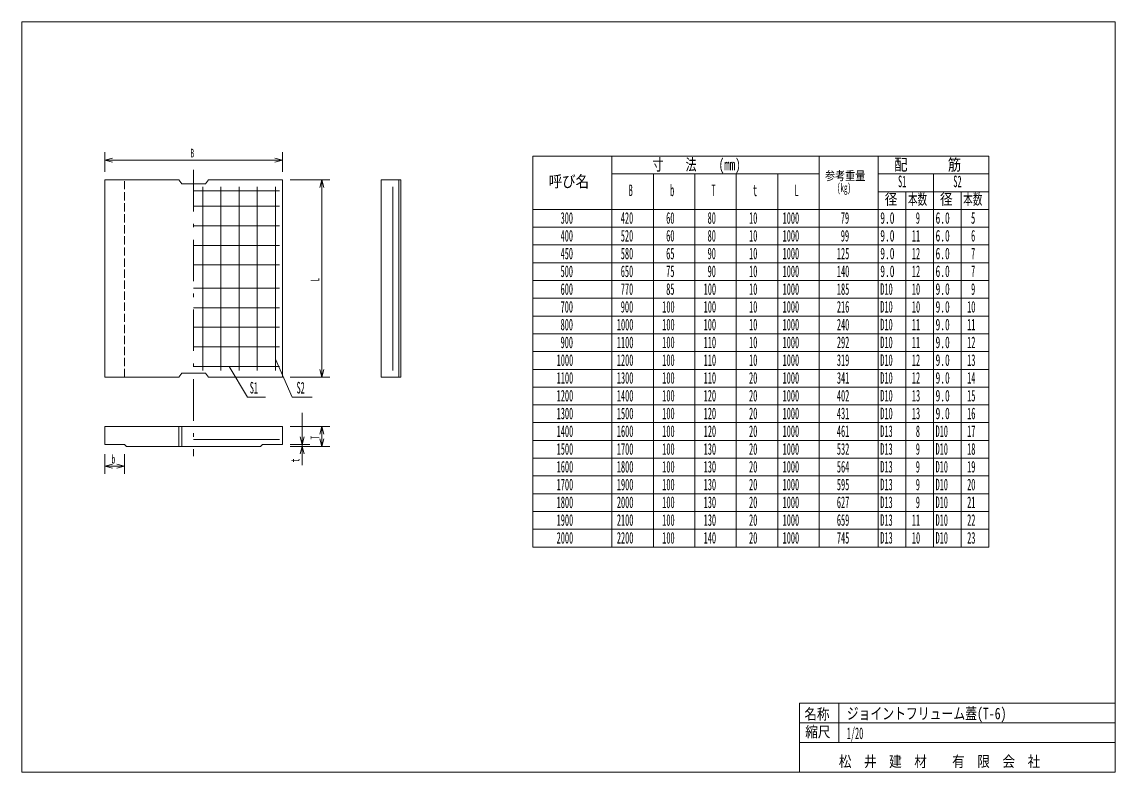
# Model space of a CAD drawing. Units: millimetres, scale not verified. Extents: x 74 to 5614, y 79 to 3879.
import ezdxf
from ezdxf.enums import TextEntityAlignment as Align

# ---------------------------------------------------------------- set-up
doc = ezdxf.new("R2010")
doc.units = ezdxf.units.MM
doc.header["$LTSCALE"] = 7
doc.linetypes.add('USER1', pattern=[8, 6, -2])
doc.linetypes.add('USER2', pattern=[50.5, 30, -9, 2.5, -9])
doc.layers.add('1', color=7, linetype='Continuous', lineweight=18)
doc.styles.add('ＭＳ ゴシック', font='')
doc.styles.get('ＭＳ ゴシック').set_extended_font_data('MS Gothic')

msp = doc.modelspace()

# ---------------------------------------------------------------- linework, layer by layer
at = {"layer": '1'}
for p, q in [((73.5, 3879), (5613.5, 3879)), ((73.5, 79), (73.5, 3879)), ((5613.5, 3879), (5613.5, 79)), ((493.5, 3219), (493.5, 3119)), ((1393.5, 3219), (1393.5, 3119)), ((493.5, 3179), (532.137, 3189.353)), ((493.5, 3179), (1393.5, 3179)), ((493.5, 3179), (532.137, 3168.647)), ((1393.5, 3179), (1354.863, 3189.353)), ((1393.5, 3179), (1354.863, 3168.647)), ((2713.5, 3199), (2663.5, 3199)), ((2663.5, 3199), (2663.5, 2389)), ((2713.5, 3199), (3483.5, 3199)), ((3063.5, 3199), (3063.5, 2389)), ((3553.5, 3199), (3483.5, 3199)), ((3553.5, 3199), (3693.5, 3199)), ((3693.5, 3199), (3903.5, 3199)), ((3903.5, 3199), (4973.5, 3199)), ((4113.5, 3199), (4113.5, 2839)), ((4413.5, 3199), (4413.5, 2839)), ((4973.5, 3199), (4973.5, 2029)), ((3063.5, 3109), (3203.5, 3109)), ((3273.5, 3109), (3063.5, 3109)), ((3273.5, 3109), (3378.5, 3109)), ((3273.5, 3109), (3273.5, 2389)), ((3343.5, 3109), (3483.5, 3109)), ((3553.5, 3109), (3483.5, 3109)), ((3483.5, 3109), (3483.5, 2389)), ((3553.5, 3109), (3693.5, 3109)), ((3903.5, 3109), (3693.5, 3109)), ((3693.5, 3109), (3693.5, 2029)), ((3693.5, 3109), (3693.5, 2029)), ((3763.5, 3109), (3903.5, 3109)), ((3903.5, 2029), (3903.5, 3109)), ((3903.5, 3109), (4113.5, 3109)), ((3903.5, 3109), (3903.5, 2029)), ((4413.5, 3109), (4973.5, 3109)), ((4693.5, 3109), (4693.5, 3019)), ((493.5, 3079), (493.5, 2079)), ((493.5, 3079), (868.5, 3079)), ((868.5, 3079), (883.5, 3059)), ((883.5, 3059), (1003.5, 3059)), ((1003.5, 3059), (1018.5, 3079)), ((1018.5, 3079), (1393.5, 3079)), ((1393.5, 2079), (1393.5, 3079)), ((1633.5, 3079), (1433.5, 3079)), ((1593.5, 3079), (1583.147, 3040.363)), ((1593.5, 3079), (1593.5, 2079)), ((1593.5, 3079), (1603.853, 3040.363)), ((1973.5, 3079), (1893.5, 3079)), ((1893.5, 3079), (1893.5, 2079)), ((1973.5, 3079), (1993.5, 3079)), ((1983.5, 2079), (1983.5, 3079)), ((1993.5, 3079), (1993.5, 2079)), ((943.5, 3024), (1378.5, 3024)), ((990.5, 3044), (990.5, 2114)), ((1082.5, 3044), (1082.5, 2114)), ((1174.5, 3044), (1174.5, 2114)), ((1266.5, 3044), (1266.5, 2114)), ((1358.5, 3044), (1358.5, 2114)), ((1953.5, 3044), (1953.5, 2114)), ((4413.5, 3019), (4483.5, 3019)), ((4483.5, 3019), (4973.5, 3019)), ((4553.5, 3019), (4553.5, 2839)), ((4693.5, 3019), (4693.5, 2839)), ((4833.5, 3019), (4833.5, 2839)), ((943.5, 2945), (1378.5, 2945)), ((2713.5, 2929), (2663.5, 2929)), ((2713.5, 2929), (3203.5, 2929)), ((3063.5, 2929), (3273.5, 2929)), ((3273.5, 2929), (3378.5, 2929)), ((3343.5, 2929), (3483.5, 2929)), ((3553.5, 2929), (3483.5, 2929)), ((3553.5, 2929), (3693.5, 2929)), ((3903.5, 2929), (3693.5, 2929)), ((3763.5, 2929), (3903.5, 2929)), ((3903.5, 2929), (4113.5, 2929)), ((4113.5, 2929), (4413.5, 2929)), ((4413.5, 2929), (4973.5, 2929)), ((943.5, 2846), (1378.5, 2846)), ((2663.5, 2839), (4973.5, 2839)), ((4113.5, 2839), (4113.5, 2389)), ((4413.5, 2839), (4413.5, 2389)), ((4553.5, 2839), (4553.5, 2389)), ((4693.5, 2839), (4693.5, 2389)), ((4833.5, 2839), (4833.5, 2389)), ((943.5, 2747), (1378.5, 2747)), ((2663.5, 2749), (4973.5, 2749)), ((943.5, 2648), (1378.5, 2648)), ((2663.5, 2659), (4973.5, 2659)), ((2663.5, 2569), (4973.5, 2569)), ((943.5, 2530), (1378.5, 2530)), ((2663.5, 2479), (4973.5, 2479)), ((943.5, 2431), (1378.5, 2431)), ((2663.5, 2389), (2663.5, 2209)), ((2663.5, 2389), (4973.5, 2389)), ((3063.5, 2389), (3063.5, 2209)), ((3273.5, 2389), (3273.5, 2209)), ((3483.5, 2209), (3483.5, 2389)), ((4113.5, 2389), (4113.5, 2209)), ((4413.5, 2209), (4413.5, 2389)), ((4553.5, 2209), (4553.5, 2389)), ((4693.5, 2389), (4693.5, 2029)), ((4833.5, 2209), (4833.5, 2389)), ((943.5, 2332), (1378.5, 2332)), ((2663.5, 2299), (4973.5, 2299)), ((4693.5, 2209), (4693.5, 2299)), ((943.5, 2233), (1378.5, 2233)), ((1358.5, 2170.726), (1443.5, 1979)), ((2663.5, 2209), (2663.5, 2029)), ((2663.5, 2209), (4973.5, 2209)), ((3063.5, 2209), (3063.5, 2029)), ((3273.5, 2209), (3273.5, 2029)), ((3483.5, 2209), (3483.5, 2029)), ((4113.5, 2209), (4113.5, 2029)), ((4413.5, 2209), (4413.5, 2029)), ((4553.5, 2209), (4553.5, 2029)), ((4693.5, 2209), (4693.5, 2029)), ((4833.5, 2209), (4833.5, 2029)), ((943.5, 2134), (1378.5, 2134)), ((1123.5, 2134), (1216.035, 1979)), ((1593.5, 2079), (1583.147, 2117.637)), ((1593.5, 2079), (1603.853, 2117.637)), ((2663.5, 2119), (4973.5, 2119)), ((868.5, 2079), (493.5, 2079)), ((883.5, 2099), (868.5, 2079)), ((1003.5, 2099), (883.5, 2099)), ((1018.5, 2079), (1003.5, 2099)), ((1393.5, 2079), (1018.5, 2079)), ((1633.5, 2079), (1433.5, 2079)), ((1893.5, 2079), (1973.5, 2079)), ((1993.5, 2079), (1973.5, 2079)), ((2663.5, 2029), (2663.5, 1219)), ((2663.5, 2029), (4973.5, 2029)), ((3063.5, 2029), (3063.5, 1219)), ((3273.5, 2029), (3273.5, 1219)), ((3483.5, 1219), (3483.5, 2029)), ((3693.5, 2029), (3693.5, 1219)), ((3903.5, 1219), (3903.5, 2029)), ((4113.5, 2029), (4113.5, 1219)), ((4413.5, 1219), (4413.5, 2029)), ((4553.5, 2029), (4553.5, 1219)), ((4693.5, 1219), (4693.5, 2029)), ((4833.5, 2029), (4833.5, 1219)), ((4973.5, 1219), (4973.5, 2029)), ((1216.035, 1979), (1308.503, 1979)), ((1443.5, 1979), (1545.403, 1979)), ((2663.5, 1939), (4973.5, 1939)), ((1493.5, 1899), (1493.5, 1633.466)), ((493.5, 1829), (493.5, 1739)), ((493.5, 1829), (1393.5, 1829)), ((868.5, 1829), (868.5, 1729)), ((883.5, 1729), (883.5, 1829)), ((1393.5, 1739), (1393.5, 1829)), ((1633.5, 1829), (1433.5, 1829)), ((1593.5, 1829), (1583.147, 1790.363)), ((1593.5, 1829), (1593.5, 1729)), ((1593.5, 1829), (1603.853, 1790.363)), ((2663.5, 1849), (4973.5, 1849)), ((1493.5, 1739), (1483.147, 1777.637)), ((1493.5, 1739), (1503.853, 1777.637)), ((493.5, 1739), (593.5, 1739)), ((593.5, 1739), (603.5, 1729)), ((603.5, 1729), (1283.5, 1729)), ((943.5, 1764), (1378.5, 1764)), ((1293.5, 1739), (1283.5, 1729)), ((1293.5, 1739), (1393.5, 1739)), ((1533.5, 1739), (1433.5, 1739)), ((1633.5, 1729), (1433.5, 1729)), ((1533.5, 1729), (1433.5, 1729)), ((1493.5, 1729), (1483.147, 1690.363)), ((1493.5, 1729), (1503.853, 1690.363)), ((1593.5, 1729), (1583.147, 1767.637)), ((1593.5, 1729), (1603.853, 1767.637)), ((2663.5, 1759), (4973.5, 1759)), ((493.5, 1589), (493.5, 1689)), ((593.5, 1589), (593.5, 1689)), ((4973.5, 1669), (2663.5, 1669)), ((493.5, 1629), (532.137, 1639.353)), ((493.5, 1629), (593.5, 1629)), ((493.5, 1629), (532.137, 1618.647)), ((593.5, 1629), (554.863, 1639.353)), ((593.5, 1629), (554.863, 1618.647)), ((2663.5, 1579), (4973.5, 1579)), ((4973.5, 1489), (2663.5, 1489)), ((2663.5, 1399), (4973.5, 1399)), ((4973.5, 1309), (2663.5, 1309)), ((2663.5, 1219), (4973.5, 1219)), ((4013.5, 429), (4013.5, 229)), ((4013.5, 429), (5336, 429)), ((4213.5, 429), (4213.5, 229)), ((5336, 429), (5613.5, 429)), ((4413.5, 329), (4013.5, 329)), ((4413.5, 329), (5613.5, 329)), ((4013.5, 229), (4013.5, 79)), ((4013.5, 229), (5613.5, 229)), ((5613.5, 79), (73.5, 79))]:
    msp.add_line(p, q, dxfattribs=at)
at = {"layer": '1', "linetype": 'USER2'}
msp.add_line((943.5, 3129), (943.5, 1679), dxfattribs=at)
at = {"layer": '1', "linetype": 'USER1'}
msp.add_line((593.5, 2079), (593.5, 3079), dxfattribs=at)

# ---------------------------------------------------------------- texts
at = {"layer": '1', "style": 'ＭＳ ゴシック'}
for s, height, width, p in [('B', 43.99, 0.5, (928.5, 3179)), ('寸\u3000\u3000法\u3000\u3000(mm)', 58.65, 0.7, (3268.5, 3109)), ('配\u3000\u3000\u3000筋', 58.65, 0.85, (4493.5, 3109)), ('呼び名', 58.65, 0.85, (2743.5, 3024)), ('参考重量', 43.99, 0.85, (4143.5, 3064)), ('B', 58.65, 0.5, (3148.5, 2979)), ('b', 58.65, 0.5, (3358.5, 2979)), ('T', 58.65, 0.5, (3568.5, 2979)), ('t', 58.65, 0.5, (3778.5, 2979)), ('L', 58.65, 0.5, (3988.5, 2979)), ('(kg)', 43.99, 0.5, (4203.5, 3004)), ('S1', 58.65, 0.5, (4513.5, 3024)), ('S2', 58.65, 0.5, (4793.5, 3024)), ('径', 54.99, 0.85, (4446, 2936.5)), ('本数', 54.99, 0.65, (4563.5, 2936.5)), ('径', 54.99, 0.85, (4726, 2936.5)), ('本数', 54.99, 0.65, (4843.5, 2936.5)), ('300', 58.65, 0.5, (2803.5, 2839)), ('420', 58.65, 0.5, (3108.5, 2839)), ('60', 58.65, 0.5, (3338.5, 2839)), ('80', 58.65, 0.5, (3548.5, 2839)), ('10', 58.65, 0.5, (3758.5, 2839)), ('1000', 58.65, 0.5, (3928.5, 2839)), ('79', 58.65, 0.5, (4223.5, 2839)), ('9.0', 58.65, 0.6, (4423.5, 2839)), ('9', 58.65, 0.5, (4603.5, 2839)), ('6.0', 58.65, 0.6, (4703.5, 2839)), ('5', 58.65, 0.5, (4883.5, 2839)), ('400', 58.65, 0.5, (2803.5, 2749)), ('520', 58.65, 0.5, (3108.5, 2749)), ('60', 58.65, 0.5, (3338.5, 2749)), ('80', 58.65, 0.5, (3548.5, 2749)), ('10', 58.65, 0.5, (3758.5, 2749)), ('1000', 58.65, 0.5, (3928.5, 2749)), ('99', 58.65, 0.5, (4223.5, 2749)), ('9.0', 58.65, 0.6, (4423.5, 2749)), ('11', 58.65, 0.5, (4583.5, 2749)), ('6.0', 58.65, 0.6, (4703.5, 2749)), ('6', 58.65, 0.5, (4883.5, 2749)), ('450', 58.65, 0.5, (2803.5, 2659)), ('580', 58.65, 0.5, (3108.5, 2659)), ('65', 58.65, 0.5, (3338.5, 2659)), ('90', 58.65, 0.5, (3548.5, 2659)), ('10', 58.65, 0.5, (3758.5, 2659)), ('1000', 58.65, 0.5, (3928.5, 2659)), ('125', 58.65, 0.5, (4203.5, 2659)), ('9.0', 58.65, 0.6, (4423.5, 2659)), ('12', 58.65, 0.5, (4583.5, 2659)), ('6.0', 58.65, 0.6, (4703.5, 2659)), ('7', 58.65, 0.5, (4883.5, 2659)), ('500', 58.65, 0.5, (2803.5, 2569)), ('650', 58.65, 0.5, (3108.5, 2569)), ('75', 58.65, 0.5, (3338.5, 2569)), ('90', 58.65, 0.5, (3548.5, 2569)), ('10', 58.65, 0.5, (3758.5, 2569)), ('1000', 58.65, 0.5, (3928.5, 2569)), ('140', 58.65, 0.5, (4203.5, 2569)), ('9.0', 58.65, 0.6, (4423.5, 2569)), ('12', 58.65, 0.5, (4583.5, 2569)), ('6.0', 58.65, 0.6, (4703.5, 2569)), ('7', 58.65, 0.5, (4883.5, 2569)), ('600', 58.65, 0.5, (2803.5, 2479)), ('770', 58.65, 0.5, (3108.5, 2479)), ('85', 58.65, 0.5, (3338.5, 2479)), ('100', 58.65, 0.5, (3528.5, 2479)), ('10', 58.65, 0.5, (3758.5, 2479)), ('1000', 58.65, 0.5, (3928.5, 2479)), ('185', 58.65, 0.5, (4203.5, 2479)), ('D10', 58.65, 0.5, (4423.5, 2479)), ('10', 58.65, 0.5, (4583.5, 2479)), ('9.0', 58.65, 0.6, (4703.5, 2479)), ('9', 58.65, 0.5, (4883.5, 2479)), ('700', 58.65, 0.5, (2803.5, 2389)), ('900', 58.65, 0.5, (3108.5, 2389)), ('100', 58.65, 0.5, (3318.5, 2389)), ('100', 58.65, 0.5, (3528.5, 2389)), ('10', 58.65, 0.5, (3758.5, 2389)), ('1000', 58.65, 0.5, (3928.5, 2389)), ('216', 58.65, 0.5, (4203.5, 2389)), ('D10', 58.65, 0.5, (4423.5, 2389)), ('10', 58.65, 0.5, (4583.5, 2389)), ('9.0', 58.65, 0.6, (4703.5, 2389)), ('10', 58.65, 0.5, (4863.5, 2389)), ('800', 58.65, 0.5, (2803.5, 2299)), ('1000', 58.65, 0.5, (3088.5, 2299)), ('100', 58.65, 0.5, (3318.5, 2299)), ('100', 58.65, 0.5, (3528.5, 2299)), ('10', 58.65, 0.5, (3758.5, 2299)), ('1000', 58.65, 0.5, (3928.5, 2299)), ('240', 58.65, 0.5, (4203.5, 2299)), ('D10', 58.65, 0.5, (4423.5, 2299)), ('11', 58.65, 0.5, (4583.5, 2299)), ('9.0', 58.65, 0.6, (4703.5, 2299)), ('11', 58.65, 0.5, (4863.5, 2299)), ('900', 58.65, 0.5, (2803.5, 2209)), ('1100', 58.65, 0.5, (3088.5, 2209)), ('100', 58.65, 0.5, (3318.5, 2209)), ('110', 58.65, 0.5, (3528.5, 2209)), ('10', 58.65, 0.5, (3758.5, 2209)), ('1000', 58.65, 0.5, (3928.5, 2209)), ('292', 58.65, 0.5, (4203.5, 2209)), ('D10', 58.65, 0.5, (4423.5, 2209)), ('11', 58.65, 0.5, (4583.5, 2209)), ('9.0', 58.65, 0.6, (4703.5, 2209)), ('12', 58.65, 0.5, (4863.5, 2209)), ('1000', 58.65, 0.5, (2783.5, 2119)), ('1200', 58.65, 0.5, (3088.5, 2119)), ('100', 58.65, 0.5, (3318.5, 2119)), ('110', 58.65, 0.5, (3528.5, 2119)), ('10', 58.65, 0.5, (3758.5, 2119)), ('1000', 58.65, 0.5, (3928.5, 2119)), ('319', 58.65, 0.5, (4203.5, 2119)), ('D10', 58.65, 0.5, (4423.5, 2119)), ('12', 58.65, 0.5, (4583.5, 2119)), ('9.0', 58.65, 0.6, (4703.5, 2119)), ('13', 58.65, 0.5, (4863.5, 2119)), ('D10', 58.65, 0.5, (4423.5, 2029)), ('S1', 58.65, 0.5, (1228.503, 1979)), ('S2', 58.65, 0.5, (1465.403, 1979)), ('1100', 58.65, 0.5, (2783.5, 2029)), ('1300', 58.65, 0.5, (3088.5, 2029)), ('100', 58.65, 0.5, (3318.5, 2029)), ('110', 58.65, 0.5, (3528.5, 2029)), ('20', 58.65, 0.5, (3758.5, 2029)), ('1000', 58.65, 0.5, (3928.5, 2029)), ('341', 58.65, 0.5, (4203.5, 2029)), ('12', 58.65, 0.5, (4583.5, 2029)), ('9.0', 58.65, 0.6, (4703.5, 2029)), ('14', 58.65, 0.5, (4863.5, 2029)), ('1200', 58.65, 0.5, (2783.5, 1939)), ('1400', 58.65, 0.5, (3088.5, 1939)), ('100', 58.65, 0.5, (3318.5, 1939)), ('120', 58.65, 0.5, (3528.5, 1939)), ('20', 58.65, 0.5, (3758.5, 1939)), ('1000', 58.65, 0.5, (3928.5, 1939)), ('402', 58.65, 0.5, (4203.5, 1939)), ('D10', 58.65, 0.5, (4423.5, 1939)), ('13', 58.65, 0.5, (4583.5, 1939)), ('9.0', 58.65, 0.6, (4703.5, 1939)), ('15', 58.65, 0.5, (4863.5, 1939)), ('1300', 58.65, 0.5, (2783.5, 1849)), ('1500', 58.65, 0.5, (3088.5, 1849)), ('100', 58.65, 0.5, (3318.5, 1849)), ('120', 58.65, 0.5, (3528.5, 1849)), ('20', 58.65, 0.5, (3758.5, 1849)), ('1000', 58.65, 0.5, (3928.5, 1849)), ('431', 58.65, 0.5, (4203.5, 1849)), ('D10', 58.65, 0.5, (4423.5, 1849)), ('13', 58.65, 0.5, (4583.5, 1849)), ('9.0', 58.65, 0.6, (4703.5, 1849)), ('16', 58.65, 0.5, (4863.5, 1849)), ('1400', 58.65, 0.5, (2783.5, 1759)), ('1600', 58.65, 0.5, (3088.5, 1759)), ('100', 58.65, 0.5, (3318.5, 1759)), ('120', 58.65, 0.5, (3528.5, 1759)), ('20', 58.65, 0.5, (3758.5, 1759)), ('1000', 58.65, 0.5, (3928.5, 1759)), ('461', 58.65, 0.5, (4203.5, 1759)), ('D13', 58.65, 0.5, (4423.5, 1759)), ('8', 58.65, 0.5, (4603.5, 1759)), ('D10', 58.65, 0.5, (4703.5, 1759)), ('17', 58.65, 0.5, (4863.5, 1759)), ('1500', 58.65, 0.5, (2783.5, 1669)), ('1700', 58.65, 0.5, (3088.5, 1669)), ('100', 58.65, 0.5, (3318.5, 1669)), ('130', 58.65, 0.5, (3528.5, 1669)), ('20', 58.65, 0.5, (3758.5, 1669)), ('1000', 58.65, 0.5, (3928.5, 1669)), ('532', 58.65, 0.5, (4203.5, 1669)), ('D13', 58.65, 0.5, (4423.5, 1669)), ('9', 58.65, 0.5, (4603.5, 1669)), ('D10', 58.65, 0.5, (4703.5, 1669)), ('18', 58.65, 0.5, (4863.5, 1669)), ('b', 43.99, 0.5, (528.5, 1629)), ('1600', 58.65, 0.5, (2783.5, 1579)), ('1800', 58.65, 0.5, (3088.5, 1579)), ('100', 58.65, 0.5, (3318.5, 1579)), ('130', 58.65, 0.5, (3528.5, 1579)), ('20', 58.65, 0.5, (3758.5, 1579)), ('1000', 58.65, 0.5, (3928.5, 1579)), ('564', 58.65, 0.5, (4203.5, 1579)), ('D13', 58.65, 0.5, (4423.5, 1579)), ('9', 58.65, 0.5, (4603.5, 1579)), ('D10', 58.65, 0.5, (4703.5, 1579)), ('19', 58.65, 0.5, (4863.5, 1579)), ('1700', 58.65, 0.5, (2783.5, 1489)), ('1900', 58.65, 0.5, (3088.5, 1489)), ('100', 58.65, 0.5, (3318.5, 1489)), ('130', 58.65, 0.5, (3528.5, 1489)), ('20', 58.65, 0.5, (3758.5, 1489)), ('1000', 58.65, 0.5, (3928.5, 1489)), ('595', 58.65, 0.5, (4203.5, 1489)), ('D13', 58.65, 0.5, (4423.5, 1489)), ('9', 58.65, 0.5, (4603.5, 1489)), ('D10', 58.65, 0.5, (4703.5, 1489)), ('20', 58.65, 0.5, (4863.5, 1489)), ('1800', 58.65, 0.5, (2783.5, 1399)), ('2000', 58.65, 0.5, (3088.5, 1399)), ('100', 58.65, 0.5, (3318.5, 1399)), ('130', 58.65, 0.5, (3528.5, 1399)), ('20', 58.65, 0.5, (3758.5, 1399)), ('1000', 58.65, 0.5, (3928.5, 1399)), ('627', 58.65, 0.5, (4203.5, 1399)), ('D13', 58.65, 0.5, (4423.5, 1399)), ('9', 58.65, 0.5, (4603.5, 1399)), ('D10', 58.65, 0.5, (4703.5, 1399)), ('21', 58.65, 0.5, (4863.5, 1399)), ('D13', 58.65, 0.5, (4423.5, 1309)), ('D10', 58.65, 0.5, (4703.5, 1309)), ('1900', 58.65, 0.5, (2783.5, 1309)), ('2100', 58.65, 0.5, (3088.5, 1309)), ('100', 58.65, 0.5, (3318.5, 1309)), ('130', 58.65, 0.5, (3528.5, 1309)), ('20', 58.65, 0.5, (3758.5, 1309)), ('1000', 58.65, 0.5, (3928.5, 1309)), ('659', 58.65, 0.5, (4203.5, 1309)), ('11', 58.65, 0.5, (4583.5, 1309)), ('22', 58.65, 0.5, (4863.5, 1309)), ('2000', 58.65, 0.5, (2783.5, 1219)), ('2200', 58.65, 0.5, (3088.5, 1219)), ('100', 58.65, 0.5, (3318.5, 1219)), ('140', 58.65, 0.5, (3528.5, 1219)), ('20', 58.65, 0.5, (3758.5, 1219)), ('1000', 58.65, 0.5, (3928.5, 1219)), ('745', 58.65, 0.5, (4203.5, 1219)), ('D13', 58.65, 0.5, (4423.5, 1219)), ('10', 58.65, 0.5, (4583.5, 1219)), ('D10', 58.65, 0.5, (4703.5, 1219)), ('23', 58.65, 0.5, (4863.5, 1219)), ('名称', 54.99, 0.85, (4038.5, 329)), ('ジョイントフリューム蓋(T-6)', 58.65, 0.75, (4253.5, 329)), ('縮尺', 54.99, 0.85, (4043.5, 239)), ('1/20', 58.65, 0.5, (4253.5, 229)), ('松\u3000井\u3000建\u3000材\u3000\u3000有\u3000限\u3000会\u3000社', 54.99, 0.85, (4213.5, 89))]:
    msp.add_text(s, height=height, dxfattribs=dict(at, width=width)).set_placement(p, align=Align.BOTTOM_LEFT)
at = {"layer": '1', "style": 'ＭＳ ゴシック', "width": 0.5}
for s, p in [('L', (1593.5, 2564)), ('T', (1593.5, 1764)), ('t', (1493.5, 1648.466))]:
    msp.add_text(s, height=43.99, rotation=90, dxfattribs=at).set_placement(p, align=Align.BOTTOM_LEFT)

doc.saveas('drawing.dxf')
